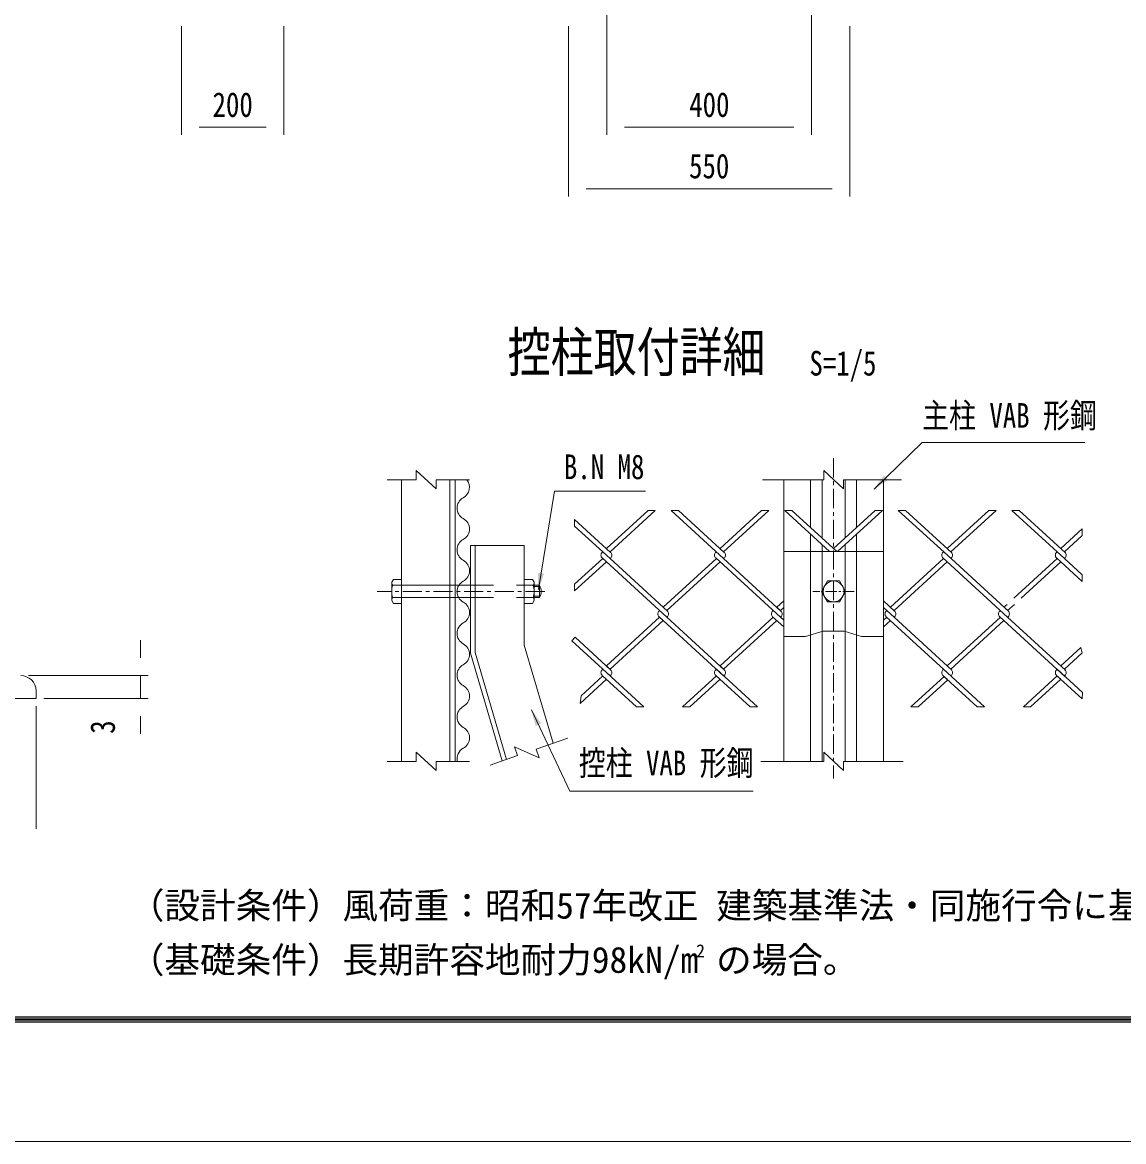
# Model space of a CAD drawing. Units: millimetres, scale not verified, with parts at other scales. Extents: x -4455 to 4455, y -3150 to 3150.
# Drawn here: x -561 to 1592, y -3150 to -963 of the extents above; entities that cross this region are included whole.
import ezdxf
from ezdxf.enums import TextEntityAlignment as Align

# ---------------------------------------------------------------- set-up
doc = ezdxf.new("R2010")
doc.units = ezdxf.units.MM
doc.header["$LTSCALE"] = 30
for name, pattern in [('DASHED', [7.5, 6, -1.5]), ('USER1', [1.125, 0.75, -0.125, 0.125, -0.125]), ('USER4', [2, 1.25, -0.25, 0.25, -0.25])]:
    doc.linetypes.add(name, pattern=pattern)
doc.layers.add('0-0_D-TTL-TXT', color=7, linetype='Continuous')
for name, color, linetype, lineweight in [('0-1_D-STR1', 1, 'Continuous', 18), ('0-2_D-STR3', 3, 'Continuous', 13), ('0-3_D-BMK', 2, 'USER1', 13), ('0-4_D-STR-DIM', 4, 'Continuous', 13), ('0-6_7詳細', 3, 'Continuous', 18), ('0-7_D-STR-TXT', 3, 'Continuous', 13), ('0-8_D-STR2', 2, 'Continuous', 13), ('1-2_D-TTL', 7, 'Continuous', 9)]:
    doc.layers.add(name, color=color, linetype=linetype, lineweight=lineweight)
doc.styles.add('ＭＳ ゴシック', font='')
doc.styles.get('ＭＳ ゴシック').set_extended_font_data('MS Gothic')

msp = doc.modelspace()

# ---------------------------------------------------------------- linework, layer by layer
at = {"layer": '0-1_D-STR1'}
for p, q in [((180.41, -1856.95), (180.41, -2407.26)), ((274.91, -1856.95), (274.91, -2407.26)), ((285.41, -1856.95), (285.41, -2407.26)), ((927.52, -1856.95), (927.52, -2407.26)), ((980.02, -1856.95), (980.02, -1950.11)), ((1002.52, -1856.95), (1002.52, -1970.72)), ((1047.52, -1856.95), (1047.52, -1970.72)), ((1070.02, -1856.95), (1070.02, -1950.11)), ((1122.52, -1856.95), (1122.52, -2407.26)), ((980.02, -1963.13), (980.02, -2407.26)), ((1070.02, -1963.13), (1070.02, -2407.26)), ((324.41, -1985.15), (324.41, -2194.27)), ((420.41, -1985.15), (420.41, -2180.15)), ((1002.52, -1983.74), (1002.52, -2407.26)), ((1047.52, -1983.74), (1047.52, -2407.26)), ((1122.52, -1997.26), (927.52, -1997.26)), ((927.52, -2163.51), (970.24, -2163.51)), ((970.24, -2163.51), (1004.39, -2153.03)), ((1004.39, -2153.03), (1045.64, -2153.03)), ((1045.64, -2153.03), (1079.81, -2163.51)), ((1079.81, -2163.51), (1122.52, -2163.51)), ((420.41, -2180.15), (476.62, -2371.83)), ((315.41, -2195.6), (377.18, -2406.26)), ((324.41, -2194.27), (385.71, -2403.31)), ((-534.01, -2284.41), (-534.01, -2269.41)), ((-1059.01, -2284.41), (-534.01, -2284.41))]:
    msp.add_line(p, q, dxfattribs=at)
msp.add_lwpolyline([(420.41, -1985.15), (315.41, -1985.15), (315.41, -2195.6)], dxfattribs=at)
msp.add_arc((-564.01, -2269.41), 30, 0, 90, dxfattribs=at)
at = {"layer": '0-2_D-STR3'}
for p, q in [((161.21, -2057.39), (164.53, -2051.63)), ((164.53, -2051.63), (180.41, -2051.63)), ((180.41, -2098.67), (180.41, -2051.63)), ((420.41, -2098.67), (420.41, -2051.63)), ((161.21, -2092.91), (161.21, -2057.39)), ((163.27, -2063.15), (180.41, -2063.15)), ((285.41, -2063.15), (315.41, -2063.15)), ((437.55, -2063.15), (420.41, -2063.15)), ((439.61, -2092.91), (439.61, -2057.39)), ((439.61, -2063.15), (450.27, -2063.15)), ((450.27, -2087.15), (450.27, -2063.15)), ((161.21, -2092.91), (164.53, -2098.67)), ((163.27, -2087.15), (180.41, -2087.15)), ((164.53, -2098.67), (180.41, -2098.67)), ((285.41, -2087.15), (315.41, -2087.15)), ((437.55, -2087.15), (420.41, -2087.15)), ((436.28, -2098.67), (420.41, -2098.67)), ((439.61, -2092.91), (436.28, -2098.67)), ((439.61, -2087.15), (450.27, -2087.15))]:
    msp.add_line(p, q, dxfattribs=at)
at = {"layer": '0-2_D-STR3', "color": 1, "linetype": 'DASHED'}
for p, q in [((180.41, -2063.15), (420.41, -2063.15)), ((180.41, -2087.15), (420.41, -2087.15))]:
    msp.add_line(p, q, dxfattribs=at)
at = {"layer": '0-2_D-STR3', "color": 1}
for p, q in [((439.61, -2065.55), (451.48, -2065.55)), ((439.61, -2084.75), (451.48, -2084.75))]:
    msp.add_line(p, q, dxfattribs=at)
at = {"layer": '0-2_D-STR3'}
msp.add_lwpolyline([(439.61, -2057.39), (436.28, -2051.63), (420.41, -2051.63)], dxfattribs=at)
msp.add_lwpolyline([(1001.5, -2075.15), (1013.26, -2054.78), (1036.78, -2054.78), (1048.54, -2075.15), (1036.78, -2095.52), (1013.26, -2095.52)], close=True, dxfattribs=at)
msp.add_circle((1025.02, -2075.15), 20.4, dxfattribs=at)
for centre, radius, start, end in [((170.3, -2057.39), 9.09, 180, 219.3382), ((197.21, -2075.15), 36, 160.52878, 199.47122), ((430.52, -2057.39), 9.09, 320.6618, 0), ((403.61, -2075.15), 36, 340.52878, 19.47122), ((429.48, -2075.15), 24, 330, 30), ((170.3, -2092.91), 9.09, 140.6618, 180), ((430.52, -2092.91), 9.09, 0, 39.3382)]:
    msp.add_arc(centre, radius, start, end, dxfattribs=at)
at = {"layer": '0-3_D-BMK', "linetype": 'USER4'}
for p, q in [((1025.02, -1815.03), (1025.02, -2440.75)), ((460.27, -2075.15), (132.79, -2075.15))]:
    msp.add_line(p, q, dxfattribs=at)
at = {"layer": '0-3_D-BMK'}
msp.add_line((1065.32, -2075.15), (984.67, -2075.15), dxfattribs=at)
at = {"layer": '0-4_D-STR-DIM', "color": 1, "lineweight": 18}
for p, q in [((981.65, -590.87), (981.65, -1183.27)), ((581.65, -670.87), (581.65, -1183.27)), ((-249.74, -970.87), (-249.74, -1183.27)), ((-49.74, -970.87), (-49.74, -1183.27)), ((506.65, -970.87), (506.65, -1303.27)), ((1056.65, -970.87), (1056.65, -1303.27)), ((-84.24, -1168.27), (-215.24, -1168.27)), ((616.15, -1168.27), (947.15, -1168.27)), ((1022.15, -1288.27), (541.15, -1288.27)), ((-329.88, -2204.91), (-329.88, -2170.41)), ((-549.01, -2239.41), (-314.88, -2239.41)), ((-329.88, -2284.41), (-329.88, -2239.41)), ((-519.01, -2284.41), (-314.88, -2284.41)), ((-534.01, -2299.41), (-534.01, -2538.75)), ((-329.88, -2318.91), (-329.88, -2353.41))]:
    msp.add_line(p, q, dxfattribs=at)
at = {"layer": '0-4_D-STR-DIM'}
for p, q in [((209.21, -1856.95), (152.64, -1856.95)), ((247.98, -1874.95), (209.21, -1838.95)), ((209.21, -1856.95), (209.21, -1838.95)), ((247.98, -1856.95), (313.25, -1856.95)), ((247.98, -1856.95), (247.98, -1874.95)), ((1005.63, -1856.95), (886.06, -1856.95)), ((1044.41, -1874.95), (1005.63, -1838.95)), ((1005.63, -1856.95), (1005.63, -1838.95)), ((1044.41, -1856.95), (1157.57, -1856.95)), ((1044.41, -1856.95), (1044.41, -1874.95)), ((407.13, -2395.89), (401.24, -2378.88)), ((449.65, -2400.21), (401.24, -2378.88)), ((443.76, -2383.21), (505.44, -2361.85)), ((443.76, -2383.21), (449.65, -2400.21)), ((209.21, -2407.26), (209.21, -2389.26)), ((247.98, -2425.26), (209.21, -2389.26)), ((407.13, -2395.89), (353.68, -2414.4)), ((1005.63, -2407.26), (1005.63, -2389.26)), ((1044.41, -2425.26), (1005.63, -2389.26)), ((209.21, -2407.26), (152.64, -2407.26)), ((247.98, -2407.26), (313.25, -2407.26)), ((247.98, -2407.26), (247.98, -2425.26)), ((1005.63, -2407.26), (882.82, -2407.26)), ((1044.41, -2407.26), (1161.22, -2407.26)), ((1044.41, -2407.26), (1044.41, -2425.26))]:
    msp.add_line(p, q, dxfattribs=at)
at = {"layer": '0-6_7詳細', "color": 7, "lineweight": 9}
msp.add_line((285.41, -2223.5), (285.41, -2103.5), dxfattribs=at)
at = {"layer": '0-6_7詳細'}
for centre, start, end in [((290.27, -1871.64), 298.07249, 39.45287), ((312.03, -1912.44), 118.07249, 241.92751), ((290.27, -1953.24), 298.07249, 61.92751), ((312.03, -1994.04), 118.07249, 241.92751), ((290.27, -2034.84), 298.07249, 61.92751), ((312.03, -2075.64), 118.07249, 241.92751), ((290.27, -2116.44), 298.07249, 61.92751), ((312.03, -2157.24), 118.07249, 241.92751), ((290.27, -2198.04), 298.07249, 61.92751), ((312.03, -2238.84), 118.07249, 241.92751), ((290.27, -2279.64), 298.07249, 61.92751), ((312.03, -2320.44), 118.07249, 241.92751), ((290.27, -2361.24), 298.07249, 61.92751), ((312.03, -2402.04), 118.07249, 193.04524)]:
    msp.add_arc(centre, 23.12, start, end, dxfattribs=at)
at = {"layer": '0-7_D-STR-TXT'}
for points in [[(1515.9, -1783.94), (1198.4, -1783.94), (1104.02, -1875.46)], [(657.46, -1879.17), (479.78, -1879.17), (447.91, -2071.28)], [(867.72, -2465.16), (509.48, -2465.16), (434.28, -2306.66)]]:
    msp.add_lwpolyline(points, dxfattribs=at)
for points in [[(1102.37, -1877.06), (1122.97, -1848.74), (1131.31, -1857.35)], [(447.53, -2073.55), (447.27, -2038.53), (459.09, -2040.49)], [(433.29, -2304.58), (453.49, -2333.18), (442.67, -2338.32)]]:
    msp.add_solid(points, dxfattribs=at)
at = {"layer": '0-8_D-STR2', "color": 3}
for p, q in [((662.33, -1916.78), (580.96, -1991.34)), ((676.54, -1916.78), (588.07, -1997.85)), ((676.54, -1916.78), (662.33, -1916.78)), ((810.1, -2010.87), (707.41, -1916.78)), ((721.62, -1916.78), (707.41, -1916.78)), ((811.17, -1998.83), (721.62, -1916.78)), ((884.36, -1916.78), (802.99, -1991.34)), ((898.57, -1916.78), (810.1, -1997.85)), ((898.57, -1916.78), (884.36, -1916.78)), ((1017.27, -1997.26), (929.44, -1916.78)), ((943.65, -1916.78), (929.44, -1916.78)), ((1031.48, -1997.26), (943.65, -1916.78)), ((1106.39, -1916.78), (1025.02, -1991.34)), ((1120.6, -1916.78), (1032.76, -1997.26)), ((1120.6, -1916.78), (1106.39, -1916.78)), ((1255.22, -2011.85), (1151.47, -1916.78)), ((1165.68, -1916.78), (1151.47, -1916.78)), ((1256.29, -1999.81), (1165.68, -1916.78)), ((1328.41, -1916.78), (1247.05, -1991.34)), ((1342.62, -1916.78), (1254.15, -1997.85)), ((1342.62, -1916.78), (1328.41, -1916.78)), ((1476.18, -2010.87), (1373.5, -1916.78)), ((1387.71, -1916.78), (1373.5, -1916.78)), ((1478.32, -1999.81), (1387.71, -1916.78)), ((589.14, -1998.83), (518.85, -1934.42)), ((518.85, -1934.42), (518.85, -1947.44)), ((588.07, -2010.87), (518.85, -1947.44)), ((1511.1, -1952.83), (1469.08, -1991.34)), ((1511.1, -1965.85), (1476.18, -1997.85)), ((1511.1, -1965.85), (1511.1, -1952.83)), ((573.86, -2010.87), (518.85, -2061.28)), ((573.86, -1997.85), (572.79, -1998.83)), ((573.86, -1997.85), (572.79, -1998.83)), ((699.08, -2125.62), (572.79, -2009.89)), ((588.07, -2010.87), (589.51, -2009.55)), ((589.14, -2009.89), (588.07, -2010.87)), ((700.15, -2113.58), (588.07, -2010.87)), ((795.89, -2010.87), (691.98, -2106.09)), ((921.11, -2125.62), (794.81, -2009.89)), ((795.89, -1997.85), (794.82, -1998.83)), ((795.89, -1997.85), (794.82, -1998.83)), ((795.89, -1997.85), (794.82, -1998.83)), ((795.89, -1997.85), (794.82, -1998.83)), ((811.17, -2009.89), (810.1, -2010.87)), ((922.18, -2113.58), (810.1, -2010.87)), ((1239.94, -2010.87), (1136.03, -2106.09)), ((1239.94, -1997.85), (1238.87, -1998.83)), ((1239.94, -1997.85), (1238.87, -1998.83)), ((1365.17, -2125.62), (1238.87, -2009.89)), ((1255.22, -2009.89), (1254.15, -2010.87)), ((1367.31, -2114.56), (1255.22, -2011.85)), ((1461.97, -2010.87), (1377.25, -2088.5)), ((1461.97, -1997.85), (1460.9, -1998.83)), ((1461.97, -1997.85), (1460.9, -1998.83)), ((1469.08, -2017.38), (1460.9, -2009.89)), ((1477.62, -2009.55), (1476.18, -2010.87)), ((1477.62, -2009.55), (1476.18, -2010.87)), ((1477.25, -2009.89), (1476.18, -2010.87)), ((1477.25, -2009.89), (1476.18, -2010.87)), ((1511.1, -2042.87), (1476.18, -2010.87)), ((580.96, -2017.38), (518.85, -2074.3)), ((802.99, -2017.38), (699.08, -2112.6)), ((1247.05, -2017.38), (1143.14, -2112.6)), ((1469.08, -2017.38), (1391.46, -2088.5)), ((1511.1, -2055.9), (1469.08, -2017.38)), ((1511.1, -2055.9), (1511.1, -2042.87)), ((518.85, -2061.28), (518.85, -2074.3)), ((927.52, -2093.7), (914.01, -2106.09)), ((1144.21, -2113.58), (1122.52, -2093.7)), ((684.87, -2112.6), (683.8, -2113.58)), ((684.87, -2112.6), (683.8, -2113.58)), ((700.15, -2113.58), (691.98, -2106.09)), ((906.9, -2112.6), (905.83, -2113.58)), ((906.9, -2112.6), (905.83, -2113.58)), ((922.18, -2113.58), (914.01, -2106.09)), ((927.52, -2106.72), (921.11, -2112.6)), ((1143.14, -2125.62), (1122.52, -2106.72)), ((1128.93, -2112.6), (1127.86, -2113.58)), ((1128.93, -2112.6), (1127.86, -2113.58)), ((1350.96, -2112.6), (1349.89, -2113.58)), ((1350.96, -2112.6), (1349.89, -2113.58)), ((1364.16, -2100.5), (1358.06, -2106.09)), ((1378.37, -2100.5), (1365.17, -2112.6)), ((684.87, -2125.62), (580.96, -2220.83)), ((691.98, -2132.13), (588.07, -2227.34)), ((810.1, -2240.36), (683.8, -2124.64)), ((699.08, -2125.62), (700.52, -2124.3)), ((700.15, -2124.64), (699.08, -2125.62)), ((811.17, -2228.32), (699.08, -2125.62)), ((906.9, -2125.62), (802.99, -2220.83)), ((914.01, -2132.13), (810.1, -2227.34)), ((927.52, -2144.51), (905.83, -2124.64)), ((922.18, -2124.64), (921.11, -2125.62)), ((927.52, -2131.49), (921.11, -2125.62)), ((1128.93, -2125.62), (1122.52, -2131.49)), ((1136.03, -2132.13), (1122.52, -2144.51)), ((1255.22, -2241.35), (1127.86, -2124.64)), ((1144.21, -2124.64), (1143.14, -2125.62)), ((1256.29, -2229.31), (1143.14, -2125.62)), ((1350.96, -2125.62), (1247.05, -2220.83)), ((1358.06, -2132.13), (1254.15, -2227.34)), ((1477.25, -2241.35), (1349.89, -2124.64)), ((1358.06, -2132.13), (1349.89, -2124.64)), ((1366.6, -2124.3), (1365.17, -2125.62)), ((1366.24, -2124.64), (1365.17, -2125.62)), ((1366.24, -2124.64), (1365.17, -2125.62)), ((1478.32, -2229.31), (1365.17, -2125.62)), ((519.62, -2164.62), (513.09, -2171.66)), ((589.14, -2228.32), (519.62, -2164.62)), ((588.07, -2240.36), (513.09, -2171.66)), ((1508.36, -2184.84), (1469.08, -2220.83)), ((1508.36, -2184.84), (1511.1, -2195.34)), ((1511.1, -2195.34), (1476.18, -2227.34)), ((573.86, -2227.34), (572.79, -2228.32)), ((573.86, -2227.34), (572.79, -2228.32)), ((654.09, -2300.86), (573.86, -2227.34)), ((589.14, -2228.32), (580.96, -2220.83)), ((795.89, -2227.34), (794.82, -2228.32)), ((795.89, -2227.34), (794.82, -2228.32)), ((876.12, -2300.86), (795.89, -2227.34)), ((811.17, -2228.32), (802.99, -2220.83)), ((1239.94, -2227.34), (1238.87, -2228.32)), ((1239.94, -2227.34), (1238.87, -2228.32)), ((1320.17, -2300.86), (1239.94, -2227.34)), ((1461.97, -2227.34), (1460.9, -2228.32)), ((1461.97, -2227.34), (1460.9, -2228.32)), ((1511.28, -2272.53), (1461.97, -2227.34)), ((580.96, -2246.88), (529.61, -2293.93)), ((573.86, -2240.36), (531.65, -2279.04)), ((639.88, -2300.86), (572.79, -2239.38)), ((589.14, -2239.38), (588.07, -2240.36)), ((795.89, -2240.36), (729.86, -2300.86)), ((861.91, -2300.86), (794.82, -2239.38)), ((811.17, -2239.38), (810.1, -2240.36)), ((1241.01, -2241.35), (1176.06, -2300.86)), ((1248.12, -2247.86), (1190.27, -2300.86)), ((1305.97, -2300.86), (1238.87, -2239.38)), ((1247.05, -2246.88), (1238.87, -2239.38)), ((1255.22, -2239.38), (1254.15, -2240.36)), ((1255.22, -2239.38), (1254.15, -2240.36)), ((1461.97, -2240.36), (1395.95, -2300.86)), ((1469.08, -2246.88), (1410.16, -2300.86)), ((1469.08, -2246.88), (1460.9, -2239.38)), ((1511.06, -2285.35), (1460.9, -2239.38)), ((1477.25, -2239.38), (1476.18, -2240.36)), ((1477.25, -2239.38), (1476.18, -2240.36)), ((1511.28, -2272.53), (1511.06, -2285.35)), ((531.65, -2279.04), (529.61, -2293.93)), ((654.09, -2300.86), (639.88, -2300.86)), ((876.12, -2300.86), (861.91, -2300.86)), ((1190.27, -2300.86), (1176.06, -2300.86)), ((1320.17, -2300.86), (1305.97, -2300.86)), ((1410.16, -2300.86), (1395.95, -2300.86))]:
    msp.add_line(p, q, dxfattribs=at)
msp.add_lwpolyline([(802.99, -2246.88), (744.07, -2300.86), (729.86, -2300.86)], dxfattribs=at)
for centre, start, end in [((577.85, -2004.36), 132.5, 227.5), ((584.07, -2004.36), 312.5, 47.5), ((799.88, -2004.36), 132.5, 227.5), ((806.1, -2004.36), 312.5, 47.5), ((1243.94, -2004.36), 132.5, 227.5), ((1250.16, -2004.36), 312.5, 47.5), ((1465.97, -2004.36), 132.5, 227.5), ((1472.18, -2004.36), 312.5, 47.5), ((688.87, -2119.11), 132.5, 227.5), ((695.09, -2119.11), 312.5, 47.5), ((910.9, -2119.11), 132.5, 227.5), ((917.11, -2119.11), 312.5, 47.5), ((1132.92, -2119.11), 132.5, 227.5), ((1139.14, -2119.11), 312.5, 47.5), ((1354.95, -2119.11), 132.5, 227.5), ((1361.17, -2119.11), 312.5, 47.5), ((577.85, -2233.85), 132.5, 227.5), ((584.07, -2233.85), 312.5, 47.5), ((799.88, -2233.85), 132.5, 227.5), ((806.1, -2233.85), 312.5, 47.5), ((1243.94, -2233.85), 132.5, 227.5), ((1250.16, -2233.85), 312.5, 47.5), ((1465.97, -2233.85), 132.5, 227.5), ((1472.18, -2233.85), 312.5, 47.5)]:
    msp.add_arc(centre, 7.5, start, end, dxfattribs=at)
at = {"layer": '1-2_D-TTL', "color": 2, "lineweight": 18}
msp.add_lwpolyline([(-4454.85, 3150.21), (4454.85, 3150.21), (4454.85, -3150.21), (-4454.85, -3150.21)], close=True, dxfattribs=at)
at = {"layer": '1-2_D-TTL'}
for points in [[(-4168.47, 2916.87), (4168.47, 2916.87), (4168.47, -2916.87), (-4168.47, -2916.87)], [(-4165.81, 2914.21), (4165.81, 2914.21), (4165.81, -2914.21), (-4165.81, -2914.21)], [(-4163.16, 2911.56), (4163.16, 2911.56), (4163.16, -2911.56), (-4163.16, -2911.56)], [(-4160.51, 2908.91), (4160.51, 2908.91), (4160.51, -2908.91), (-4160.51, -2908.91)], [(-4157.86, 2906.26), (4157.86, 2906.26), (4157.86, -2906.26), (-4157.86, -2906.26)]]:
    msp.add_lwpolyline(points, close=True, dxfattribs=at)

# ---------------------------------------------------------------- texts
at = {"layer": '0-0_D-TTL-TXT', "style": 'ＭＳ ゴシック', "width": 0.8}
msp.add_text('控柱取付詳細', height=76.98, dxfattribs=at).set_placement((387.89, -1669.06), align=Align.BOTTOM_LEFT)
at = {"layer": '0-0_D-TTL-TXT', "color": 3, "style": 'ＭＳ ゴシック', "width": 0.8}
msp.add_text('S=1/5', height=48.17, dxfattribs=at).set_placement((977.72, -1667.86), align=Align.BOTTOM_LEFT)
at = {"layer": '0-0_D-TTL-TXT', "style": 'ＭＳ ゴシック'}
for s, height, p in [('（設計条件）風荷重：昭和57年改正 建築基準法・同施行令に基づく風圧力に準拠。', 51.03, (-352.62, -2729.76)), ('（基礎条件）長期許容地耐力98kN/m の場合。', 51.03, (-352.62, -2835.83)), ('2', 25.51, (756.29, -2797.85))]:
    msp.add_text(s, height=height, dxfattribs=at).set_placement(p, align=Align.BOTTOM_LEFT)
at = {"layer": '0-4_D-STR-DIM', "color": 3, "style": 'ＭＳ ゴシック', "width": 0.8}
for s, p in [('200', (-188.94, -1162.53)), ('400', (742.85, -1162.53)), ('550', (742.55, -1282.53))]:
    msp.add_text(s, height=48.17, dxfattribs=at).set_placement(p, align=Align.BOTTOM_LEFT)
msp.add_text('3', height=48.17, rotation=90, dxfattribs=at).set_placement((-365.25, -2353.4), align=Align.BOTTOM_LEFT)
at = {"layer": '0-7_D-STR-TXT', "style": 'ＭＳ ゴシック', "width": 0.8}
for s, p in [('主柱 VAB 形鋼', (1198.22, -1769.97)), ('B.N M8', (497.93, -1870.26)), ('控柱 VAB 形鋼', (527, -2448.9))]:
    msp.add_text(s, height=48.17, dxfattribs=at).set_placement(p, align=Align.BOTTOM_LEFT)

doc.saveas('drawing.dxf')
